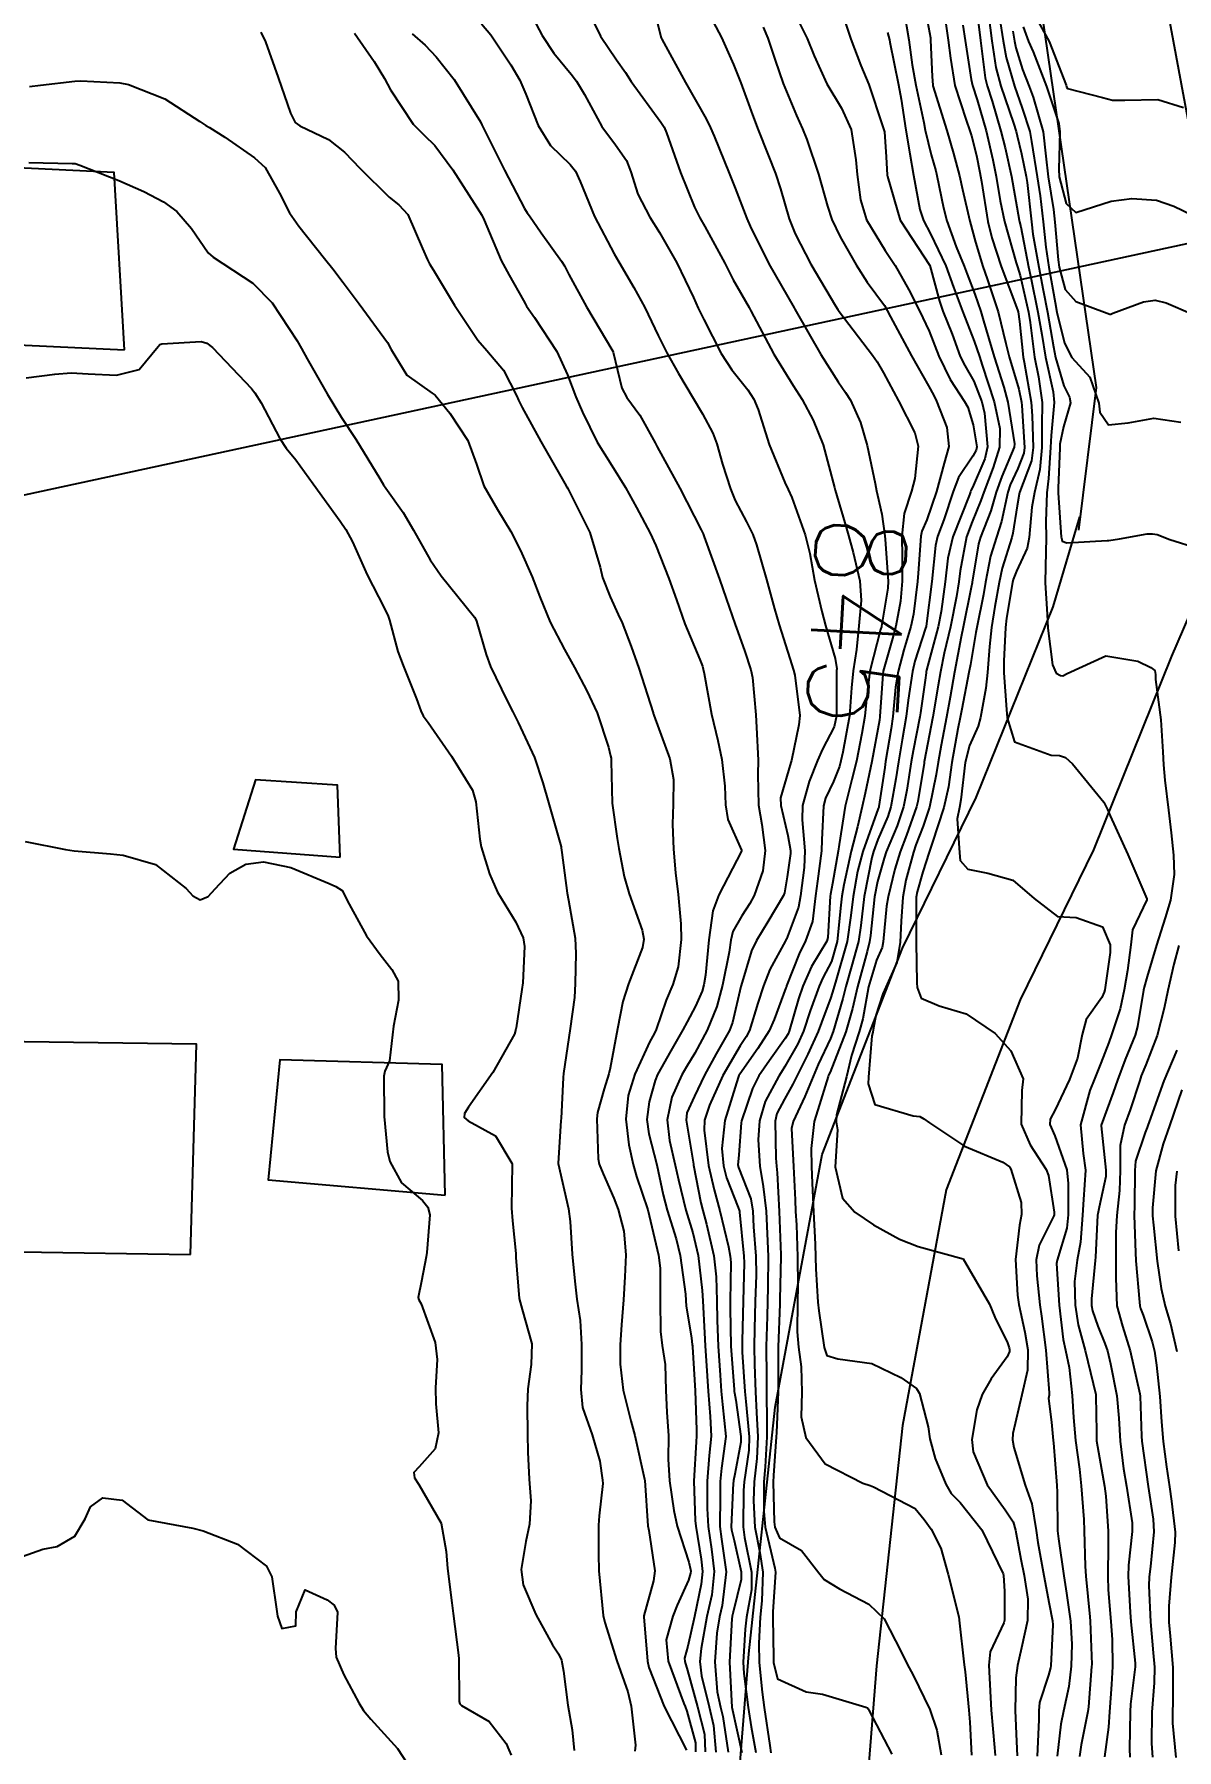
# Model space of a CAD drawing. Header units: metres. Extents: x 307586 to 320046, y 7427249 to 7434250.
# Drawn here: x 319508.8 to 319559.4, y 7427753.2 to 7427829.3 of the extents above; entities that cross this region are included whole.
import ezdxf
from ezdxf.enums import TextEntityAlignment as Align

# ---------------------------------------------------------------- set-up
doc = ezdxf.new("R2010")
doc.units = ezdxf.units.M
doc.header["$MEASUREMENT"] = 0
doc.linetypes.add('CONTINUO', pattern=[0])
for name, color, linetype in [('Cotas', 45, 'Continuous'), ('Curvas de Nivel 1m', 11, 'Continuous'), ('Curvas de Nivel 5m', 15, 'Continuous'), ('Edificações', 30, 'Continuous'), ('TEXTO', 45, 'Continuous'), ('Vias Secundárias', 230, 'Continuous')]:
    doc.layers.add(name, color=color, linetype=linetype)
doc.styles.add('Style-STANDARD', font='STANDARD.shx')

msp = doc.modelspace()

# ---------------------------------------------------------------- linework, layer by layer
at = {"layer": 'Curvas de Nivel 1m', "flags": 128}
for points, elevation in [([(319548.158, 7427831.015), (319548.501, 7427829.115), (319548.51, 7427829.011), (319548.587, 7427827.392), (319548.605, 7427827.01), (319548.613, 7427826.979), (319549.229, 7427825.003), (319549.529, 7427823.986), (319549.798, 7427822.991), (319549.932, 7427822.394), (319550.245, 7427820.984), (319550.499, 7427820.057), (319550.831, 7427818.977), (319551.024, 7427818.428), (319551.51, 7427816.97), (319551.846, 7427815.562), (319552.001, 7427814.964), (319552.419, 7427813.534), (319552.543, 7427812.959), (319552.557, 7427812.813), (319552.676, 7427810.957), (319552.649, 7427810.697), (319552.379, 7427810.023), (319552.042, 7427809.289), (319551.936, 7427808.964), (319551.653, 7427807.664), (319551.43, 7427806.969), (319551.168, 7427806.133), (319550.95, 7427804.974), (319550.853, 7427804.429), (319550.567, 7427802.977), (319550.525, 7427802.743), (319550.276, 7427801.332), (319550.209, 7427800.981), (319549.891, 7427799.343), (319549.825, 7427798.986), (319549.726, 7427798.476), (319549.455, 7427796.992), (319549.301, 7427795.899), (319549.097, 7427794.996), (319548.577, 7427793.404), (319548.452, 7427793.006), (319548.164, 7427792.135), (319547.91, 7427791.258), (319547.877, 7427791.013), (319547.875, 7427789.265), (319547.88, 7427789.012), (319547.9, 7427787.217), (319547.91, 7427787.012), (319548.096, 7427786.54), (319548.897, 7427786.192), (319550.086, 7427785.849), (319551.382, 7427784.967), (319552.065, 7427784.201), (319552.615, 7427782.954), (319552.563, 7427782.44), (319552.527, 7427780.955), (319552.927, 7427780.039), (319553.634, 7427778.936), (319553.736, 7427778.669), (319553.984, 7427777.051), (319553.994, 7427776.93), (319553.982, 7427776.892), (319553.321, 7427775.581), (319553.196, 7427774.941), (319553.225, 7427774.22), (319553.352, 7427772.939), (319553.425, 7427772.435), (319553.624, 7427770.934), (319553.77, 7427769.046), (319553.762, 7427768.932), (319553.744, 7427768.794), (319553.871, 7427767.737), (319553.952, 7427766.929), (319553.964, 7427766.826), (319554.107, 7427764.927), (319554.12, 7427764.637), (319554.143, 7427762.927), (319554.175, 7427762.561), (319554.425, 7427760.924), (319554.543, 7427760.161), (319554.717, 7427758.92), (319554.774, 7427757.898), (319554.743, 7427756.92), (319554.635, 7427756.015), (319554.402, 7427754.923), (319554.287, 7427754.344), (319554.125, 7427752.926)], 838), ([(319530.622, 7427830.495), (319531.292, 7427829.22), (319531.815, 7427828.432), (319532.586, 7427827.501), (319532.818, 7427827.198), (319533.167, 7427826.601), (319533.947, 7427825.186), (319534.545, 7427824.363), (319535.032, 7427823.667), (319535.228, 7427823.17), (319535.534, 7427822.176), (319536.061, 7427821.157), (319536.503, 7427820.476), (319537.27, 7427819.142), (319537.999, 7427817.604), (319538.212, 7427817.133), (319538.455, 7427816.618), (319539.224, 7427815.118), (319539.705, 7427814.39), (319540.417, 7427813.5), (319540.677, 7427813.097), (319540.864, 7427812.64), (319541.355, 7427811.09), (319542.05, 7427809.401), (319542.204, 7427809.082), (319542.359, 7427808.734), (319542.957, 7427807.074), (319543.155, 7427806.247), (319543.37, 7427805.069), (319543.69, 7427803.675), (319543.856, 7427803.064), (319544.278, 7427801.591), (319544.355, 7427801.14), (319544.346, 7427801.059), (319544.342, 7427800.989), (319544.335, 7427799.059), (319544.238, 7427798.565), (319543.72, 7427797.573), (319543.497, 7427797.067), (319543.131, 7427796.149), (319542.832, 7427795.074), (319542.817, 7427794.443), (319542.942, 7427793.072), (319542.904, 7427792.334), (319542.752, 7427791.074), (319542.652, 7427790.568), (319542.124, 7427789.147), (319542.098, 7427789.105), (319542.087, 7427789.08), (319541.392, 7427787.805), (319541.103, 7427787.09), (319540.862, 7427786.322), (319540.483, 7427785.096), (319540.34, 7427784.827), (319540.066, 7427784.423), (319539.299, 7427783.111), (319538.707, 7427781.787), (319538.493, 7427781.123), (319538.469, 7427780.681), (319538.673, 7427779.12), (319538.914, 7427778.038), (319539.174, 7427777.112), (319539.549, 7427775.517), (319539.633, 7427775.105), (319539.661, 7427774.815), (319539.625, 7427773.105), (319539.624, 7427772.799), (319539.661, 7427771.104), (319539.804, 7427769.181), (319539.809, 7427769.101), (319539.817, 7427769.036), (319539.879, 7427768.707), (319540.106, 7427767.098), (319540.101, 7427766.856), (319539.838, 7427765.433), (319539.774, 7427765.16), (319539.769, 7427765.101), (319539.765, 7427765.034), (319539.667, 7427763.102), (319539.681, 7427762.972), (319539.807, 7427762.494), (319540.121, 7427761.097), (319540.118, 7427760.766), (319539.766, 7427759.309), (319539.722, 7427759.142), (319539.714, 7427759.101), (319539.704, 7427759.042), (319539.601, 7427757.102), (319539.704, 7427755.109), (319540.143, 7427753.095)], 847), ([(319533.162, 7427830.658), (319533.874, 7427829.187), (319534.592, 7427828.13), (319534.983, 7427827.57), (319535.244, 7427827.17), (319536.556, 7427825.369), (319536.696, 7427825.149), (319536.804, 7427824.894), (319537.425, 7427823.141), (319538.054, 7427821.598), (319538.285, 7427821.132), (319538.507, 7427820.751), (319539.392, 7427819.116), (319539.754, 7427818.389), (319540.464, 7427817.164), (319540.503, 7427817.1), (319540.546, 7427817.015), (319541.569, 7427815.089), (319542.419, 7427813.703), (319542.814, 7427813.076), (319543.311, 7427812.164), (319543.753, 7427811.066), (319544.246, 7427809.179), (319544.28, 7427809.061), (319544.36, 7427808.807), (319544.753, 7427807.46), (319544.873, 7427807.052), (319545.081, 7427806.299), (319545.383, 7427805.044), (319545.428, 7427804.167), (319545.328, 7427803.044), (319545.235, 7427801.998), (319545.084, 7427801.048), (319545.008, 7427800.302), (319544.925, 7427799.05), (319544.621, 7427797.448), (319544.539, 7427797.055), (319544.472, 7427796.803), (319544.209, 7427796.144), (319543.858, 7427795.403), (319543.768, 7427795.064), (319543.693, 7427793.55), (319543.671, 7427793.065), (319543.496, 7427791.73), (319543.415, 7427791.067), (319543.272, 7427789.933), (319542.966, 7427789.072), (319542.691, 7427788.501), (319542.131, 7427787.08), (319542.125, 7427787.057), (319542.102, 7427786.991), (319541.577, 7427785.588), (319541.352, 7427785.087), (319540.858, 7427784.299), (319540.054, 7427783.174), (319540.009, 7427783.101), (319539.976, 7427783.025), (319539.396, 7427781.11), (319539.256, 7427779.87), (319539.326, 7427779.11), (319539.461, 7427778.572), (319539.985, 7427777.259), (319540.028, 7427777.144), (319540.037, 7427777.099), (319540.039, 7427777.043), (319540.241, 7427775.097), (319540.246, 7427774.801), (319540.199, 7427773.097), (319540.16, 7427771.342), (319540.154, 7427771.098), (319540.163, 7427770.844), (319540.282, 7427769.096), (319540.319, 7427768.655), (319540.47, 7427767.094), (319540.452, 7427766.496), (319540.251, 7427765.096), (319540.217, 7427764.708), (319540.209, 7427763.096), (319540.27, 7427762.633), (319540.58, 7427761.092), (319540.569, 7427760.304), (319540.359, 7427759.094), (319540.296, 7427758.556), (319540.209, 7427757.095), (319540.231, 7427756.6), (319540.422, 7427755.093), (319540.56, 7427754.235), (319540.772, 7427753.089)], 846), ([(319538.62, 7427830.289), (319539.239, 7427829.124), (319539.779, 7427827.93), (319540.103, 7427827.115), (319540.564, 7427825.855), (319540.836, 7427825.106), (319541.325, 7427823.883), (319541.636, 7427823.093), (319541.855, 7427822.416), (319542.246, 7427821.083), (319542.503, 7427820.425), (319543.21, 7427819.073), (319544.299, 7427817.227), (319544.405, 7427817.061), (319544.462, 7427816.974), (319545.936, 7427815.037), (319546.142, 7427814.746), (319546.425, 7427814.26), (319547.085, 7427813.023), (319547.821, 7427811.594), (319547.96, 7427811.014), (319547.816, 7427809.571), (319547.665, 7427809.017), (319547.344, 7427808.03), (319547.24, 7427807.021), (319547.255, 7427806.095), (319547.254, 7427805.021), (319547.182, 7427804.143), (319546.969, 7427803.023), (319546.831, 7427802.481), (319546.416, 7427801.029), (319546.392, 7427800.907), (319546.268, 7427799.03), (319546.268, 7427799.004), (319546.241, 7427798.869), (319545.906, 7427797.035), (319545.613, 7427795.628), (319545.486, 7427795.041), (319545.272, 7427794.132), (319544.987, 7427793.048), (319544.664, 7427791.559), (319544.58, 7427791.054), (319544.538, 7427790.663), (319544.377, 7427789.056), (319544.114, 7427788.164), (319543.737, 7427787.433), (319543.569, 7427787.065), (319543.179, 7427785.976), (319542.875, 7427785.072), (319542.633, 7427784.509), (319542.057, 7427783.501), (319541.889, 7427783.247), (319541.779, 7427783.083), (319541.173, 7427781.957), (319540.926, 7427781.091), (319540.863, 7427780.249), (319540.936, 7427779.091), (319541.094, 7427778.189), (319541.217, 7427777.088), (319541.281, 7427775.769), (319541.308, 7427775.086), (319541.303, 7427773.722), (319541.285, 7427773.086), (319541.264, 7427772.425), (319541.223, 7427771.087), (319541.234, 7427769.745), (319541.243, 7427769.086), (319541.248, 7427767.707), (319541.25, 7427767.086), (319541.174, 7427765.756), (319541.125, 7427765.087), (319541.114, 7427763.793), (319541.181, 7427763.086), (319541.612, 7427761.264), (319541.633, 7427761.082), (319541.525, 7427759.324), (319541.514, 7427759.082), (319541.543, 7427757.284), (319541.556, 7427757.082), (319541.732, 7427756.363), (319542.997, 7427755.788), (319543.722, 7427755.685), (319545.644, 7427755.1), (319545.713, 7427755.067), (319545.741, 7427755.03), (319545.776, 7427754.966), (319546.793, 7427753.019)], 844), ([(319547.328, 7427830.317), (319547.554, 7427829.02), (319547.696, 7427827.915), (319547.851, 7427827.017), (319548.206, 7427825.366), (319548.278, 7427825.013), (319548.542, 7427823.927), (319548.738, 7427823.211), (319548.792, 7427823.006), (319549.09, 7427821.573), (319549.232, 7427820.999), (319549.641, 7427819.848), (319550, 7427818.987), (319550.136, 7427818.641), (319550.471, 7427817.755), (319550.744, 7427816.977), (319550.864, 7427816.568), (319551.336, 7427814.971), (319551.766, 7427813.62), (319551.94, 7427812.965), (319552.238, 7427811.118), (319552.215, 7427810.962), (319551.671, 7427809.669), (319551.422, 7427808.969), (319551.181, 7427808.145), (319550.722, 7427806.976), (319550.63, 7427806.685), (319550.357, 7427804.98), (319550.348, 7427804.945), (319550.311, 7427804.749), (319549.95, 7427802.985), (319549.864, 7427802.562), (319549.574, 7427800.99), (319549.375, 7427799.875), (319549.222, 7427798.995), (319548.979, 7427797.748), (319548.843, 7427797.001), (319548.76, 7427796.457), (319548.46, 7427795.006), (319548.185, 7427794.168), (319547.859, 7427793.33), (319547.753, 7427793.014), (319547.417, 7427791.761), (319547.283, 7427791.019), (319547.203, 7427789.954), (319547.171, 7427789.02), (319547.015, 7427788.12), (319546.528, 7427787.026), (319546.394, 7427786.732), (319546.084, 7427785.773), (319545.974, 7427785.132), (319545.949, 7427785.032), (319545.906, 7427784.867), (319545.754, 7427783.034), (319545.751, 7427782.736), (319546.041, 7427781.824), (319547.733, 7427781.316), (319548.036, 7427781.286), (319548.218, 7427781.191), (319548.466, 7427781.004), (319550.018, 7427779.968), (319551.709, 7427779.261), (319552.004, 7427779.052), (319552.062, 7427778.959), (319552.521, 7427777.485), (319552.543, 7427776.952), (319552.448, 7427776.48), (319552.273, 7427774.955), (319552.358, 7427773.374), (319552.429, 7427772.953), (319552.696, 7427771.724), (319552.817, 7427770.946), (319552.802, 7427770.044), (319552.552, 7427768.95), (319552.153, 7427767.243), (319552.143, 7427766.956), (319552.202, 7427766.611), (319552.703, 7427764.947), (319552.998, 7427764.116), (319553.198, 7427762.939), (319553.267, 7427762.397), (319553.53, 7427760.934), (319553.774, 7427759.692), (319553.917, 7427758.928), (319553.93, 7427758.759), (319553.84, 7427756.929), (319553.829, 7427756.841), (319553.737, 7427756.522), (319553.347, 7427755.307), (319553.315, 7427754.936), (319553.311, 7427754.538), (319553.23, 7427752.937)], 839), ([(319549.066, 7427830.565), (319549.294, 7427829.003), (319549.39, 7427828.207), (319549.594, 7427827), (319550.086, 7427825.469), (319550.254, 7427824.993), (319550.321, 7427824.763), (319550.542, 7427823.895), (319550.697, 7427823.141), (319550.73, 7427822.978), (319550.77, 7427822.738), (319551.056, 7427820.975), (319551.233, 7427820.242), (319551.637, 7427818.968), (319552.365, 7427817.06), (319552.4, 7427816.961), (319552.457, 7427816.532), (319552.619, 7427814.958), (319552.657, 7427814.731), (319552.976, 7427812.954), (319553.014, 7427812.347), (319553.054, 7427810.953), (319552.984, 7427810.354), (319552.457, 7427808.959), (319552.434, 7427808.888), (319552.357, 7427808.358), (319552.159, 7427807.148), (319552.111, 7427806.962), (319551.684, 7427805.605), (319551.547, 7427804.968), (319551.364, 7427803.908), (319551.218, 7427802.971), (319551.126, 7427802.13), (319551.031, 7427800.972), (319550.963, 7427800.273), (319550.722, 7427798.975), (319550.618, 7427798.598), (319550.231, 7427797.745), (319550.051, 7427796.983), (319549.859, 7427795.324), (319549.789, 7427794.986), (319549.692, 7427794.491), (319549.788, 7427792.986), (319549.827, 7427792.643), (319550.166, 7427792.261), (319551.05, 7427792.085), (319552.161, 7427791.763), (319553.103, 7427790.951), (319554.141, 7427790.164), (319554.96, 7427790.109), (319556.135, 7427789.706), (319556.47, 7427788.907), (319556.471, 7427788.555), (319556.23, 7427786.909), (319556.208, 7427786.802), (319556.098, 7427786.573), (319555.407, 7427785.596), (319555.228, 7427784.923), (319555.017, 7427783.88), (319554.674, 7427782.931), (319554.039, 7427781.591), (319553.809, 7427781.168), (319553.804, 7427780.942), (319554.025, 7427780.435), (319554.547, 7427778.925), (319554.605, 7427778.316), (319554.614, 7427776.924), (319554.552, 7427776.346), (319554.123, 7427774.928), (319554.1, 7427774.78), (319554.207, 7427772.927), (319554.393, 7427771.4), (319554.499, 7427770.924), (319554.656, 7427770.168), (319554.788, 7427768.921), (319554.844, 7427767.949), (319554.937, 7427766.919), (319555.107, 7427765.655), (319555.189, 7427764.916), (319555.305, 7427763.429), (319555.327, 7427762.915), (319555.363, 7427761.349), (319555.398, 7427760.914), (319555.574, 7427759.104), (319555.588, 7427758.912), (319555.654, 7427757.001), (319555.65, 7427756.911), (319555.51, 7427755.118), (319555.478, 7427754.912), (319555.183, 7427753.43), (319555.108, 7427752.916)], 837), ([(319551.014, 7427830.597), (319551.228, 7427828.981), (319551.407, 7427827.794), (319551.622, 7427826.974), (319552.191, 7427825.333), (319552.305, 7427824.964), (319552.355, 7427824.766), (319552.543, 7427823.977), (319552.747, 7427822.958), (319552.787, 7427822.701), (319552.979, 7427820.955), (319553.05, 7427820.409), (319553.303, 7427818.952), (319553.499, 7427817.924), (319553.689, 7427816.948), (319553.964, 7427815.42), (319554.055, 7427814.944), (319554.42, 7427813.686), (319554.667, 7427813.188), (319554.711, 7427812.936), (319554.402, 7427811.87), (319554.245, 7427811.091), (319554.236, 7427810.942), (319554.168, 7427809.14), (319554.166, 7427808.942), (319554.305, 7427806.978), (319554.311, 7427806.94), (319554.341, 7427806.798), (319554.553, 7427806.723), (319556.342, 7427806.826), (319556.419, 7427806.832), (319556.887, 7427806.905), (319558.119, 7427807.118), (319558.345, 7427807.128), (319558.553, 7427807.095), (319559.114, 7427806.878), (319560.337, 7427806.492)], 834), ([(319528.61, 7427829.74), (319529.016, 7427829.246), (319529.905, 7427827.922), (319530.306, 7427827.233), (319530.574, 7427826.617), (319531.125, 7427825.221), (319531.67, 7427824.339), (319532.536, 7427823.499), (319532.778, 7427823.198), (319532.975, 7427822.749), (319533.616, 7427821.189), (319534.488, 7427819.54), (319534.696, 7427819.177), (319535.356, 7427818.051), (319535.847, 7427817.159), (319536.444, 7427815.914), (319536.815, 7427815.146), (319537.331, 7427814.234), (319537.99, 7427813.134), (319538.406, 7427812.447), (319538.866, 7427811.591), (319539.031, 7427811.12), (319539.283, 7427810.213), (319539.636, 7427809.111), (319539.851, 7427808.6), (319540.349, 7427807.662), (319540.63, 7427807.097), (319540.798, 7427806.634), (319541.243, 7427805.091), (319541.593, 7427803.794), (319541.799, 7427803.085), (319542.278, 7427801.602), (319542.442, 7427801.078), (319542.495, 7427800.852), (319542.721, 7427799.075), (319542.665, 7427798.649), (319542.347, 7427797.079), (319542.322, 7427796.978), (319542.216, 7427796.635), (319541.863, 7427795.418), (319541.867, 7427795.083), (319542.18, 7427793.743), (319542.299, 7427793.079), (319542.301, 7427792.949), (319542.161, 7427791.919), (319542.035, 7427791.2), (319541.989, 7427791.082), (319541.301, 7427789.923), (319540.795, 7427789.093), (319540.58, 7427788.634), (319540.114, 7427787.1), (319540.102, 7427787.049), (319539.727, 7427785.457), (319539.597, 7427785.107), (319539.015, 7427784.069), (319538.49, 7427783.123), (319538.044, 7427782.199), (319537.712, 7427781.457), (319537.672, 7427781.134), (319538.004, 7427779.173), (319538.01, 7427779.13), (319538.332, 7427777.47), (319538.415, 7427777.124), (319538.574, 7427776.521), (319538.906, 7427775.116), (319539.013, 7427774.183), (319539.031, 7427773.114), (319539.05, 7427772.239), (319539.091, 7427771.112), (319539.181, 7427769.823), (319539.229, 7427769.11), (319539.294, 7427768.526), (319539.429, 7427767.107), (319539.251, 7427765.7), (319539.185, 7427765.11), (319539.179, 7427764.462), (319539.174, 7427763.11), (319539.248, 7427762.549), (319539.445, 7427761.105), (319539.267, 7427759.611), (319539.157, 7427759.109), (319539.031, 7427758.386), (319538.942, 7427757.112), (319539.055, 7427755.778), (319539.202, 7427755.108), (319539.296, 7427754.693), (319539.533, 7427753.102)], 848), ([(319541.095, 7427829.588), (319541.301, 7427829.1), (319541.627, 7427828.128), (319541.971, 7427827.089), (319542.562, 7427825.675), (319542.841, 7427825.077), (319543.022, 7427824.601), (319543.538, 7427823.07), (319543.937, 7427821.648), (319544.129, 7427821.064), (319544.501, 7427820.294), (319545.211, 7427819.049), (319545.708, 7427818.274), (319546.465, 7427817.239), (319546.592, 7427817.029), (319546.741, 7427816.745), (319547.672, 7427815.018), (319548.42, 7427813.689), (319548.659, 7427813.25), (319548.775, 7427813.005), (319549.237, 7427811.833), (319549.325, 7427810.996), (319549.121, 7427810.26), (319548.767, 7427809.004), (319548.35, 7427807.742), (319548.122, 7427807.236), (319548.076, 7427807.013), (319547.955, 7427805.377), (319547.925, 7427805.014), (319547.748, 7427803.565), (319547.632, 7427803.017), (319547.328, 7427801.974), (319547.076, 7427801.022), (319546.963, 7427800.322), (319546.838, 7427799.024), (319546.765, 7427798.497), (319546.521, 7427797.027), (319546.481, 7427796.766), (319546.222, 7427795.03), (319546.216, 7427795.006), (319546.192, 7427794.948), (319545.504, 7427793.04), (319545.277, 7427792.156), (319545.076, 7427791.046), (319544.982, 7427790.205), (319544.818, 7427789.05), (319544.296, 7427787.248), (319544.243, 7427787.058), (319544.213, 7427786.947), (319544.096, 7427786.573), (319543.684, 7427785.459), (319543.536, 7427785.065), (319543.074, 7427784.059), (319542.579, 7427783.075), (319542.405, 7427782.721), (319542.043, 7427782.055), (319541.697, 7427781.423), (319541.618, 7427781.084), (319541.649, 7427779.443), (319541.681, 7427779.083), (319541.713, 7427778.795), (319541.805, 7427777.082), (319541.877, 7427775.158), (319541.877, 7427775.081), (319541.834, 7427773.181), (319541.829, 7427773.081), (319541.828, 7427772.977), (319541.758, 7427771.082), (319541.755, 7427769.211), (319541.754, 7427769.081), (319541.68, 7427767.267), (319541.671, 7427767.082), (319541.545, 7427765.375), (319541.532, 7427765.083), (319541.576, 7427763.322), (319541.603, 7427763.082), (319541.808, 7427762.614), (319542.789, 7427762.051), (319543.565, 7427761.053), (319543.789, 7427760.759), (319544.479, 7427760.346), (319545.772, 7427759.666), (319546.46, 7427759.023), (319547.202, 7427757.562), (319547.468, 7427757.013), (319547.736, 7427756.517), (319548.485, 7427754.998), (319548.792, 7427754.082), (319548.987, 7427752.991)], 843), ([(319542.616, 7427829.939), (319543.039, 7427829.076), (319543.35, 7427828.318), (319543.913, 7427827.067), (319544.567, 7427825.997), (319544.989, 7427825.053), (319545.2, 7427823.71), (319545.257, 7427823.049), (319545.404, 7427821.929), (319545.67, 7427821.043), (319546.493, 7427819.687), (319546.948, 7427819.025), (319547.553, 7427817.938), (319548.024, 7427817.014), (319548.449, 7427816.105), (319548.885, 7427815.003), (319549.384, 7427813.958), (319550.016, 7427812.986), (319550.158, 7427812.731), (319550.403, 7427811.949), (319550.56, 7427810.978), (319550.537, 7427810.832), (319550.387, 7427810.561), (319549.746, 7427809.615), (319549.51, 7427808.993), (319549.099, 7427807.747), (319548.82, 7427807.003), (319548.733, 7427806.608), (319548.563, 7427805.006), (319548.318, 7427803.034), (319548.315, 7427803.01), (319548.292, 7427802.937), (319547.821, 7427801.471), (319547.707, 7427801.016), (319547.524, 7427799.748), (319547.426, 7427799.018), (319547.259, 7427797.993), (319547.09, 7427797.021), (319546.974, 7427796.26), (319546.757, 7427795.024), (319546.622, 7427794.593), (319546.178, 7427793.57), (319545.975, 7427793.033), (319545.904, 7427792.768), (319545.568, 7427791.039), (319545.42, 7427789.754), (319545.311, 7427789.042), (319545.006, 7427787.941), (319544.756, 7427787.05), (319544.627, 7427786.52), (319544.192, 7427785.058), (319544.07, 7427784.748), (319543.532, 7427783.592), (319543.301, 7427783.068), (319542.938, 7427782.178), (319542.417, 7427781.076), (319542.35, 7427780.755), (319542.438, 7427779.076), (319542.509, 7427777.596), (319542.531, 7427777.075), (319542.562, 7427776.483), (319542.608, 7427775.07), (319542.621, 7427773.751), (319542.616, 7427773.07), (319542.599, 7427771.749), (319542.655, 7427771.069), (319542.775, 7427770.192), (319542.812, 7427769.066), (319542.782, 7427767.977), (319542.975, 7427767.063), (319543.846, 7427765.896), (319545.509, 7427765.033), (319545.832, 7427764.927), (319545.989, 7427764.871), (319547.822, 7427763.914), (319548.233, 7427763.419), (319548.534, 7427762.999), (319548.968, 7427762.156), (319549.29, 7427760.988), (319549.765, 7427759.104), (319549.778, 7427758.98), (319549.781, 7427758.962), (319550.005, 7427756.977), (319550.038, 7427756.677), (319550.207, 7427754.975), (319550.248, 7427754.434), (319550.328, 7427752.974)], 842), ([(319544.619, 7427830.122), (319544.979, 7427829.054), (319545.425, 7427827.881), (319545.772, 7427827.042), (319546.383, 7427825.205), (319546.444, 7427825.032), (319546.466, 7427824.945), (319546.541, 7427823.831), (319546.594, 7427823.029), (319546.603, 7427822.959), (319547.16, 7427821.024), (319548.483, 7427819.023), (319548.909, 7427817.445), (319549.058, 7427817.001), (319549.462, 7427815.98), (319549.83, 7427814.989), (319550.028, 7427814.586), (319550.422, 7427813.897), (319550.79, 7427812.976), (319550.904, 7427812.479), (319551.032, 7427810.974), (319550.917, 7427810.442), (319550.366, 7427809.172), (319550.301, 7427809.044), (319550.28, 7427808.981), (319550.232, 7427808.852), (319549.5, 7427806.993), (319549.281, 7427806.043), (319549.16, 7427804.997), (319548.983, 7427803.683), (319548.845, 7427803.002), (319548.337, 7427801.073), (319548.322, 7427801.009), (319548.315, 7427800.966), (319548.267, 7427800.628), (319548.07, 7427799.187), (319548.04, 7427799.012), (319547.746, 7427797.496), (319547.658, 7427797.016), (319547.464, 7427795.758), (319547.311, 7427795.019), (319547.026, 7427794.18), (319546.547, 7427793.026), (319546.45, 7427792.748), (319546.16, 7427791.702), (319546.032, 7427791.032), (319545.851, 7427789.31), (319545.809, 7427789.035), (319545.695, 7427788.613), (319545.271, 7427787.042), (319545.058, 7427786.076), (319544.759, 7427785.05), (319544.055, 7427783.262), (319543.993, 7427783.121), (319543.969, 7427783.061), (319543.512, 7427781.591), (319543.359, 7427781.067), (319543.215, 7427779.868), (319543.232, 7427779.068), (319543.269, 7427778.341), (319543.324, 7427777.067), (319543.394, 7427775.626), (319543.412, 7427775.058), (319543.431, 7427774.541), (319543.519, 7427773.056), (319543.555, 7427772.682), (319543.796, 7427771.052), (319543.908, 7427770.693), (319544.405, 7427770.545), (319545.902, 7427770.334), (319547.19, 7427769.721), (319547.886, 7427769.225), (319548.018, 7427769.008), (319548.403, 7427767.537), (319548.475, 7427767.001), (319548.714, 7427766.133), (319549.184, 7427764.99), (319549.426, 7427764.583), (319549.825, 7427764.174), (319550.791, 7427762.97), (319551.734, 7427761.02), (319551.748, 7427760.96), (319551.782, 7427760.23), (319551.791, 7427758.96), (319551.762, 7427758.836), (319551.16, 7427757.555), (319551.097, 7427756.966), (319551.162, 7427755.525), (319551.202, 7427754.965), (319551.344, 7427753.316), (319551.379, 7427752.963)], 841), ([(319549.94, 7427829.67), (319550.048, 7427828.996), (319550.315, 7427827.264), (319550.374, 7427826.992), (319550.574, 7427826.363), (319550.969, 7427824.984), (319551.264, 7427823.697), (319551.412, 7427822.971), (319551.603, 7427821.889), (319551.785, 7427820.967), (319552.309, 7427819.138), (319552.367, 7427818.961), (319552.479, 7427818.578), (319552.847, 7427816.956), (319552.924, 7427816.487), (319553.122, 7427814.953), (319553.295, 7427814.081), (319553.453, 7427812.95), (319553.446, 7427811.906), (319553.439, 7427810.95), (319553.349, 7427809.98), (319553.112, 7427808.953), (319553.005, 7427808.305), (319552.888, 7427806.955), (319552.797, 7427806.494), (319552.321, 7427805.471), (319552.175, 7427805.101), (319552.142, 7427804.962), (319551.878, 7427803.383), (319551.831, 7427802.965), (319551.76, 7427801.483), (319551.762, 7427800.965), (319551.875, 7427799.338), (319551.907, 7427798.963), (319552.232, 7427797.899), (319553.853, 7427797.317), (319554.227, 7427797.301), (319554.489, 7427797.2), (319554.805, 7427796.931), (319556.198, 7427795.232), (319556.353, 7427794.908), (319556.473, 7427794.624), (319557.249, 7427792.899), (319558.102, 7427790.942), (319558.097, 7427790.891), (319557.469, 7427789.561), (319557.391, 7427788.897), (319557.244, 7427787.767), (319557.086, 7427786.9), (319556.922, 7427786.07), (319556.536, 7427784.905), (319556.406, 7427784.57), (319556.06, 7427783.657), (319555.764, 7427782.914), (319555.568, 7427782.437), (319555.153, 7427780.923), (319555.279, 7427779.656), (319555.383, 7427778.916), (319555.294, 7427777.613), (319555.253, 7427776.917), (319555.158, 7427775.726), (319555.005, 7427774.919), (319554.893, 7427773.971), (319554.926, 7427772.92), (319555.061, 7427772.056), (319555.357, 7427770.916), (319555.834, 7427768.96), (319555.838, 7427768.91), (319555.867, 7427767.31), (319555.873, 7427766.91), (319556.218, 7427764.906), (319556.283, 7427764.451), (319556.386, 7427762.904), (319556.38, 7427762.331), (319556.362, 7427760.904), (319556.387, 7427760.301), (319556.498, 7427758.903), (319556.559, 7427758.097), (319556.581, 7427756.902), (319556.53, 7427756.103), (319556.449, 7427754.903), (319556.392, 7427754.217), (319556.22, 7427752.905)], 836), ([(319551.573, 7427830.021), (319551.734, 7427828.973), (319551.86, 7427828.236), (319552.225, 7427826.965), (319552.568, 7427825.998), (319552.905, 7427824.956), (319552.987, 7427824.517), (319553.233, 7427822.953), (319553.364, 7427822.112), (319553.497, 7427820.95), (319553.618, 7427819.827), (319553.752, 7427818.947), (319554.035, 7427817.376), (319554.114, 7427816.943), (319554.442, 7427815.572), (319554.776, 7427814.935), (319555.566, 7427814.064), (319555.963, 7427812.917), (319556.014, 7427812.521), (319556.403, 7427811.959), (319557.266, 7427812.04), (319558.407, 7427812.253), (319559.601, 7427812.068)], 833), ([(319552.163, 7427829.413), (319552.239, 7427828.965), (319552.297, 7427828.662), (319552.59, 7427827.714), (319552.875, 7427826.957), (319553.054, 7427826.477), (319553.495, 7427824.951), (319553.62, 7427823.872), (319553.722, 7427822.948), (319553.957, 7427821.508), (319554.018, 7427820.945), (319554.163, 7427819.268), (319554.206, 7427818.943), (319554.473, 7427817.956), (319554.956, 7427817.421), (319556.339, 7427816.912), (319556.462, 7427816.86), (319556.504, 7427816.868), (319556.592, 7427816.909), (319557.956, 7427817.407), (319558.469, 7427817.48), (319558.948, 7427817.363), (319560.123, 7427816.865)], 832), ([(319552.612, 7427829.593), (319552.856, 7427828.957), (319553.062, 7427828.492), (319553.653, 7427826.949), (319554.192, 7427825.31), (319554.241, 7427824.943), (319554.192, 7427823.288), (319554.214, 7427822.943), (319554.521, 7427821.769), (319554.954, 7427821.37), (319556.523, 7427821.869), (319557.43, 7427821.995), (319558.523, 7427821.912), (319559.297, 7427821.655), (319560.515, 7427821.052)], 831), ([(319518.828, 7427829.368), (319519.025, 7427828.939), (319519.595, 7427827.36), (319520.146, 7427825.767), (319520.352, 7427825.352), (319520.551, 7427825.205), (319521.819, 7427824.604), (319522.54, 7427824.044), (319523.227, 7427823.313), (319524.52, 7427822.042), (319524.938, 7427821.715), (319525.347, 7427821.287), (319525.996, 7427819.771), (319526.211, 7427819.274), (319526.306, 7427819.098), (319526.478, 7427818.806), (319527.409, 7427817.261), (319528.44, 7427815.711), (319528.843, 7427815.244), (319529.575, 7427814.384), (319530.172, 7427813.224), (319530.242, 7427813.053), (319530.408, 7427812.719), (319531.233, 7427811.212), (319532.364, 7427809.245), (319532.389, 7427809.2), (319532.427, 7427809.134), (319533.403, 7427807.189), (319533.865, 7427805.639), (319533.969, 7427805.183), (319534.304, 7427804.333), (319534.67, 7427803.548), (319534.834, 7427803.172), (319535.242, 7427802.125), (319535.578, 7427801.16), (319536.208, 7427799.186), (319536.218, 7427799.15), (319536.226, 7427799.133), (319536.242, 7427799.086), (319536.952, 7427797.143), (319537.116, 7427796.234), (319537.095, 7427795.141), (319537.079, 7427794.246), (319537.117, 7427793.141), (319537.21, 7427792.092), (319537.323, 7427791.138), (319537.442, 7427789.828), (319537.456, 7427789.137), (319537.33, 7427787.919), (319537.081, 7427787.14), (319536.79, 7427786.445), (319536.341, 7427785.147), (319536.257, 7427784.962), (319536.068, 7427784.61), (319535.399, 7427783.16), (319535.101, 7427782.222), (319535.001, 7427781.165), (319535.14, 7427780.039), (319535.327, 7427779.16), (319535.475, 7427778.635), (319535.983, 7427777.15), (319536.454, 7427775.145), (319536.528, 7427774.564), (319536.526, 7427773.144), (319536.538, 7427771.763), (319536.614, 7427771.143), (319536.744, 7427770.298), (319536.772, 7427769.141), (319536.826, 7427768.188), (319536.895, 7427767.14), (319536.884, 7427766.103), (319536.943, 7427765.139), (319537.128, 7427763.828), (319537.272, 7427763.135), (319537.797, 7427761.529), (319537.874, 7427761.209), (319537.883, 7427761.129), (319537.873, 7427761.047), (319537.787, 7427760.74), (319537.283, 7427759.622), (319537.08, 7427759.137), (319536.797, 7427758.095), (319536.883, 7427757.139), (319537.579, 7427755.268), (319537.64, 7427755.131), (319537.711, 7427754.93), (319538.093, 7427753.521), (319538.099, 7427753.124)], 851), ([(319525.537, 7427829.286), (319526.102, 7427828.782), (319526.593, 7427828.273), (319527.393, 7427827.262), (319528.555, 7427825.392), (319528.626, 7427825.249), (319528.696, 7427825.104), (319529.626, 7427823.239), (319530.516, 7427821.547), (319530.637, 7427821.351), (319530.729, 7427821.227), (319531.247, 7427820.474), (319532.153, 7427819.205), (319532.279, 7427819), (319532.477, 7427818.622), (319533.266, 7427817.192), (319534.433, 7427815.216), (319534.448, 7427815.18), (319534.829, 7427813.585), (319535.047, 7427813.17), (319535.623, 7427812.379), (319536.3, 7427811.151), (319536.39, 7427810.978), (319537.402, 7427809.14), (319538.345, 7427807.307), (319538.402, 7427807.188), (319538.428, 7427807.129), (319538.483, 7427806.986), (319539.157, 7427805.117), (319539.45, 7427804.258), (319539.844, 7427803.107), (319539.965, 7427802.78), (319540.281, 7427801.904), (319540.541, 7427801.097), (319540.616, 7427800.748), (319540.767, 7427799.095), (319540.801, 7427798.531), (319540.875, 7427797.093), (319540.854, 7427796.452), (319540.888, 7427795.093), (319541.038, 7427794.238), (319541.185, 7427793.09), (319541.069, 7427792.186), (319540.685, 7427791.095), (319540.504, 7427790.74), (319540.139, 7427790.186), (319539.74, 7427789.495), (319539.655, 7427789.107), (319539.586, 7427788.576), (319539.286, 7427787.112), (319539.034, 7427786.17), (319538.616, 7427785.122), (319538.063, 7427784.1), (319537.694, 7427783.497), (319537.487, 7427783.136), (319537.04, 7427782.143), (319536.838, 7427781.142), (319536.933, 7427780.227), (319537.19, 7427779.138), (319537.339, 7427778.479), (319537.667, 7427777.133), (319537.968, 7427776.13), (319538.214, 7427775.126), (319538.39, 7427773.576), (319538.417, 7427773.123), (319538.493, 7427771.696), (319538.523, 7427771.121), (319538.567, 7427770.456), (319538.653, 7427769.118), (319538.737, 7427767.983), (319538.785, 7427767.116), (319538.701, 7427766.267), (319538.602, 7427765.118), (319538.616, 7427763.913), (319538.655, 7427763.117), (319538.8, 7427762.113), (319538.922, 7427761.113), (319538.809, 7427760.083), (319538.6, 7427759.117), (319538.336, 7427757.708), (319538.283, 7427757.122), (319538.357, 7427756.498), (319538.694, 7427755.115), (319538.887, 7427754.295), (319538.989, 7427753.111)], 849), ([(319508.575, 7427826.954), (319509.051, 7427827.01), (319510.579, 7427827.192), (319510.843, 7427827.202), (319512.578, 7427827.113), (319512.965, 7427827.048), (319514.568, 7427826.408), (319516.122, 7427825.396), (319516.385, 7427825.226), (319516.55, 7427825.131), (319517.227, 7427824.702), (319518.537, 7427823.796), (319519.023, 7427823.365), (319519.653, 7427822.228), (319520.101, 7427821.354), (319520.504, 7427820.757), (319521.653, 7427819.332), (319522.021, 7427818.87), (319522.472, 7427818.269), (319523.19, 7427817.313), (319524.438, 7427815.609), (319524.605, 7427815.297), (319525.291, 7427814.157), (319526.414, 7427813.359), (319526.547, 7427813.269), (319527.2, 7427812.467), (319528.005, 7427811.254), (319528.377, 7427810.212), (319528.709, 7427809.245), (319529.321, 7427808.204), (319529.902, 7427807.227), (319530.33, 7427806.381), (319530.849, 7427805.215), (319531.187, 7427804.328), (319531.654, 7427803.206), (319532.281, 7427801.988), (319532.728, 7427801.195), (319533.282, 7427800.165), (319533.728, 7427799.185), (319534.228, 7427797.669), (319534.328, 7427797.282), (319534.348, 7427797.178), (319534.356, 7427797.043), (319534.403, 7427795.177), (319534.615, 7427793.611), (319534.686, 7427793.172), (319534.924, 7427791.932), (319535.154, 7427791.165), (319535.728, 7427789.557), (319535.808, 7427789.155), (319535.743, 7427788.78), (319535.121, 7427787.165), (319534.865, 7427786.395), (319534.634, 7427785.172), (319534.308, 7427783.429), (319534.244, 7427783.177), (319534.046, 7427782.514), (319533.746, 7427781.472), (319533.713, 7427781.183), (319533.776, 7427779.413), (319533.816, 7427779.182), (319533.999, 7427778.742), (319534.479, 7427777.664), (319534.663, 7427777.17), (319534.922, 7427776.212), (319535.01, 7427775.164), (319534.962, 7427774.178), (319534.895, 7427773.16), (319534.812, 7427772.051), (319534.758, 7427771.162), (319534.752, 7427770.31), (319534.884, 7427769.16), (319535.226, 7427767.799), (319535.405, 7427767.155), (319535.834, 7427765.213), (319535.843, 7427765.15), (319535.986, 7427763.148), (319536.02, 7427762.939), (319536.283, 7427761.145), (319536.226, 7427760.706), (319535.801, 7427759.15), (319535.798, 7427759.115), (319535.964, 7427757.148), (319536.025, 7427756.861), (319536.696, 7427755.14), (319537.694, 7427753.193)], 852), ([(319508.534, 7427823.58), (319510.459, 7427823.546), (319510.534, 7427823.543), (319510.599, 7427823.535), (319510.803, 7427823.466), (319512.523, 7427822.787), (319513.641, 7427822.304), (319514.509, 7427821.844), (319515.094, 7427821.411), (319515.747, 7427820.653), (319516.485, 7427819.582), (319516.711, 7427819.388), (319518.472, 7427818.231), (319519.329, 7427817.361), (319520.438, 7427815.679), (319520.633, 7427815.338), (319520.881, 7427814.883), (319521.761, 7427813.327), (319522.402, 7427812.274), (319523.029, 7427811.314), (319524.097, 7427809.573), (319524.263, 7427809.301), (319524.361, 7427809.151), (319525.134, 7427808.072), (319525.593, 7427807.281), (319526.324, 7427805.976), (319526.82, 7427805.265), (319528.295, 7427803.428), (319528.362, 7427803.318), (319528.388, 7427803.249), (319528.81, 7427801.774), (319529.012, 7427801.239), (319529.73, 7427799.749), (319529.999, 7427799.224), (319530.079, 7427799.06), (319530.238, 7427798.753), (319530.961, 7427797.213), (319531.329, 7427796.086), (319531.573, 7427795.206), (319532.13, 7427793.244), (319532.141, 7427793.2), (319532.171, 7427792.993), (319532.406, 7427791.197), (319532.461, 7427790.884), (319532.752, 7427789.194), (319532.788, 7427788.522), (319532.765, 7427787.193), (319532.724, 7427786.563), (319532.53, 7427785.195), (319532.473, 7427784.792), (319532.243, 7427783.198), (319532.226, 7427783.023), (319532.132, 7427781.199), (319532.125, 7427781.106), (319532.003, 7427779.2), (319532.466, 7427777.195), (319532.53, 7427776.639), (319532.631, 7427775.193), (319532.738, 7427773.989), (319532.839, 7427773.186), (319532.981, 7427772.241), (319533.039, 7427771.183), (319533.034, 7427770.045), (319533.002, 7427769.183), (319533.087, 7427768.394), (319533.517, 7427767.175), (319533.846, 7427766.016), (319533.976, 7427765.169), (319533.982, 7427765.018), (319533.817, 7427763.586), (319533.786, 7427763.17), (319533.794, 7427761.878), (319533.808, 7427761.17), (319533.81, 7427761.143), (319534.006, 7427759.168), (319534.068, 7427758.859), (319534.612, 7427757.161), (319535.094, 7427755.784), (319535.246, 7427755.155), (319535.431, 7427753.417), (319535.401, 7427753.153)], 853), ([(319508.418, 7427814.035), (319509.69, 7427814.208), (319510.421, 7427814.26), (319511.173, 7427814.211), (319512.42, 7427814.161), (319513.438, 7427814.415), (319514.28, 7427815.422), (319514.343, 7427815.512), (319514.435, 7427815.55), (319516.184, 7427815.646), (319516.436, 7427815.57), (319516.677, 7427815.388), (319518.415, 7427813.564), (319518.497, 7427813.452), (319518.554, 7427813.368), (319518.843, 7427812.927), (319519.661, 7427811.351), (319519.947, 7427810.915), (319520.374, 7427810.407), (319521.141, 7427809.332), (319522.347, 7427807.684), (319522.592, 7427807.318), (319522.882, 7427806.767), (319523.545, 7427805.308), (319524.298, 7427803.839), (319524.475, 7427803.478), (319524.531, 7427803.296), (319524.899, 7427801.911), (319525.13, 7427801.287), (319525.724, 7427799.805), (319525.914, 7427799.275), (319526.026, 7427799.059), (319526.238, 7427798.751), (319527.28, 7427797.259), (319528.2, 7427795.752), (319528.358, 7427795.248), (319528.525, 7427793.593), (319528.592, 7427793.244), (319528.967, 7427792.044), (319529.313, 7427791.233), (319530.133, 7427789.906), (319530.45, 7427789.217), (319530.505, 7427788.83), (319530.433, 7427787.217), (319530.399, 7427786.917), (319530.145, 7427785.219), (319530.134, 7427785.158), (319530.07, 7427784.945), (319529.108, 7427783.234), (319528.03, 7427781.703), (319527.85, 7427781.427), (319527.837, 7427781.252), (319528.021, 7427781.1), (319529.229, 7427780.44), (319529.957, 7427779.221), (319529.963, 7427779.181), (319529.939, 7427777.221), (319529.975, 7427776.664), (319530.125, 7427775.218), (319530.133, 7427775.036), (319530.282, 7427773.217), (319530.409, 7427772.734), (319530.832, 7427771.211), (319530.81, 7427770.295), (319530.663, 7427769.212), (319530.632, 7427768.456), (319530.642, 7427767.212), (319530.66, 7427766.403), (319530.716, 7427765.211), (319530.788, 7427764.245), (319530.736, 7427763.211), (319530.567, 7427762.447), (319530.362, 7427761.214), (319530.459, 7427760.53), (319531.008, 7427759.208), (319531.75, 7427757.866), (319532.018, 7427757.468), (319532.151, 7427757.194), (319532.235, 7427756.693), (319532.438, 7427755.189), (319532.618, 7427754.102), (319532.717, 7427753.185)], 854), ([(319559.513, 7427788.869), (319559.29, 7427788.048), (319559.03, 7427786.876), (319558.871, 7427786.099), (319558.558, 7427784.883), (319558.06, 7427783.574), (319557.853, 7427783.094), (319557.781, 7427782.893), (319557.355, 7427781.581), (319557.107, 7427780.899), (319556.909, 7427780.011), (319556.91, 7427778.901), (319556.89, 7427778.005), (319556.764, 7427776.902), (319556.722, 7427776.153), (319556.725, 7427774.902), (319556.718, 7427774.129), (319556.772, 7427772.902), (319557.015, 7427771.99), (319557.364, 7427770.895), (319557.781, 7427768.994), (319557.796, 7427768.891), (319557.865, 7427767.116), (319557.872, 7427766.899), (319558.161, 7427764.885), (319558.377, 7427763.44), (319558.401, 7427762.881), (319558.256, 7427761.342), (319558.205, 7427760.884), (319558.184, 7427760.487), (319558.259, 7427758.883), (319558.385, 7427757.516), (319558.437, 7427756.88), (319558.423, 7427756.189), (319558.324, 7427754.881), (319558.311, 7427753.493), (319558.353, 7427752.88)], 834), ([(319559.43, 7427784.233), (319558.846, 7427782.878), (319558.2, 7427781.053), (319558.147, 7427780.888), (319558.116, 7427780.804), (319558.028, 7427780.579), (319557.597, 7427779.306), (319557.559, 7427778.894), (319557.544, 7427777.338), (319557.537, 7427776.894), (319557.591, 7427775.261), (319557.616, 7427774.893), (319557.774, 7427773.052), (319557.791, 7427772.891), (319557.82, 7427772.779), (319557.929, 7427772.476), (319558.339, 7427771.305), (319558.439, 7427770.882), (319558.522, 7427770.262), (319558.679, 7427768.878), (319558.755, 7427767.76), (319558.815, 7427766.876), (319558.962, 7427765.758), (319559.097, 7427764.871), (319559.19, 7427764.233), (319559.348, 7427762.867), (319559.345, 7427762.404), (319559.18, 7427760.869), (319559.068, 7427759.576), (319559.076, 7427758.87), (319559.136, 7427758.249), (319559.255, 7427756.867), (319559.256, 7427755.331), (319559.232, 7427754.867), (319559.236, 7427754.395), (319559.376, 7427752.865)], 833), ([(319559.65, 7427782.467), (319559.097, 7427780.874), (319558.817, 7427780.082), (319558.495, 7427778.883), (319558.347, 7427777.246), (319558.353, 7427776.884), (319558.386, 7427776.475), (319558.56, 7427774.881), (319558.728, 7427773.666), (319558.911, 7427772.875), (319559.153, 7427772.099), (319559.432, 7427770.867)], 832), ([(319559.424, 7427778.869), (319559.355, 7427778.228), (319559.349, 7427776.87), (319559.496, 7427775.331)], 831), ([(319507.785, 7427761.614), (319509.157, 7427762.105), (319509.794, 7427762.225), (319510.575, 7427762.679), (319511.032, 7427763.448), (319511.279, 7427763.985), (319511.822, 7427764.382), (319512.676, 7427764.282), (319513.813, 7427763.41), (319515.808, 7427763.042), (319516.27, 7427762.922), (319517.797, 7427762.324), (319519.075, 7427761.351), (319519.317, 7427760.886), (319519.537, 7427759.343), (319519.56, 7427759.142), (319519.755, 7427758.591), (319520.375, 7427758.716), (319520.386, 7427759.334), (319520.792, 7427760.31), (319521.768, 7427759.86), (319522.077, 7427759.627), (319522.229, 7427759.313), (319522.132, 7427757.7), (319522.166, 7427757.314), (319522.499, 7427756.541), (319523.169, 7427755.298), (319523.376, 7427754.961), (319523.706, 7427754.568), (319524.877, 7427753.278), (319525.675, 7427752.05)], 856)]:
    msp.add_lwpolyline(points, dxfattribs=dict(at, elevation=elevation))
at = {"layer": 'Curvas de Nivel 5m', "flags": 128}
for points, elevation in [([(319536.177, 7427830.707), (319536.557, 7427829.151), (319536.57, 7427829.118), (319536.602, 7427829.057), (319537.643, 7427827.139), (319538.559, 7427825.526), (319538.757, 7427825.128), (319538.918, 7427824.758), (319539.588, 7427823.119), (319539.853, 7427822.444), (319540.37, 7427821.102), (319540.508, 7427820.763), (319541.343, 7427819.091), (319542.464, 7427817.141), (319542.499, 7427817.08), (319542.555, 7427816.985), (319543.644, 7427815.068), (319544.421, 7427813.861), (319544.747, 7427813.386), (319544.958, 7427813.052), (319545.41, 7427812.052), (319545.695, 7427811.04), (319546.053, 7427809.35), (319546.116, 7427809.034), (319546.166, 7427808.838), (319546.353, 7427807.996), (319546.482, 7427807.029), (319546.494, 7427806.875), (319546.636, 7427805.027), (319546.622, 7427804.715), (319546.334, 7427803.03), (319546.329, 7427802.993), (319546.291, 7427802.878), (319545.821, 7427801.037), (319545.651, 7427799.64), (319545.601, 7427799.04), (319545.467, 7427798.274), (319545.221, 7427797.045), (319545.025, 7427796.233), (319544.732, 7427795.052), (319544.464, 7427793.344), (319544.419, 7427793.056), (319544.159, 7427791.626), (319544.074, 7427791.141), (319544.065, 7427791.061), (319543.96, 7427789.227), (319543.906, 7427789.062), (319543.235, 7427787.946), (319542.846, 7427787.073), (319542.659, 7427786.51), (319542.247, 7427785.078), (319542.195, 7427784.956), (319542.07, 7427784.745), (319541.374, 7427783.772), (319540.903, 7427783.092), (319540.612, 7427782.529), (319540.135, 7427781.099), (319540.121, 7427781.01), (319540.01, 7427779.598), (319539.974, 7427779.13), (319539.978, 7427779.1), (319539.981, 7427779.079), (319540.002, 7427779.034), (319540.538, 7427777.644), (319540.628, 7427777.094), (319540.668, 7427776.397), (319540.763, 7427775.092), (319540.775, 7427774.261), (319540.74, 7427773.092), (319540.707, 7427771.878), (319540.687, 7427771.092), (319540.704, 7427770.289), (319540.754, 7427769.091), (319540.797, 7427768.168), (319540.85, 7427767.09), (319540.81, 7427766.129), (319540.699, 7427765.091), (319540.66, 7427764.256), (319540.717, 7427763.091), (319540.937, 7427761.954), (319541.078, 7427761.087), (319541.037, 7427759.824), (319540.959, 7427759.088), (319540.906, 7427757.934), (319540.917, 7427757.088), (319541.043, 7427755.767), (319541.137, 7427755.086), (319541.382, 7427753.397), (319541.43, 7427753.083)], 845), ([(319552.716, 7427830.875), (319553.762, 7427828.948), (319554.516, 7427827.008), (319554.54, 7427826.94), (319554.582, 7427826.865), (319556.133, 7427826.473), (319556.577, 7427826.352), (319557.126, 7427826.356), (319558.578, 7427826.374), (319559.727, 7427826.031)], 830), ([(319550.616, 7427829.835), (319550.724, 7427828.988), (319550.935, 7427827.334), (319551.02, 7427826.983), (319551.242, 7427826.311), (319551.632, 7427824.974), (319551.815, 7427824.237), (319552.095, 7427822.964), (319552.44, 7427821.035), (319552.456, 7427820.961), (319552.509, 7427820.727), (319552.858, 7427818.956), (319552.951, 7427818.483), (319553.267, 7427816.952), (319553.437, 7427815.962), (319553.602, 7427814.948), (319553.947, 7427813.415), (319553.987, 7427812.944), (319553.855, 7427811.489), (319553.831, 7427810.946), (319553.743, 7427809.576), (319553.672, 7427808.947), (319553.626, 7427807.671), (319553.639, 7427806.947), (319553.603, 7427805.668), (319553.584, 7427804.947), (319553.685, 7427803.56), (319553.706, 7427802.946), (319553.912, 7427801.308), (319554.084, 7427800.942), (319554.271, 7427800.837), (319554.381, 7427800.829), (319554.56, 7427800.936), (319556.281, 7427801.713), (319557.697, 7427801.477), (319558.276, 7427801.202), (319558.456, 7427801.068), (319558.488, 7427800.887), (319558.488, 7427800.668), (319558.711, 7427798.883), (319558.807, 7427797.459), (319558.832, 7427796.881), (319558.896, 7427796.197), (319559.064, 7427794.877), (319559.179, 7427793.871), (319559.278, 7427792.873), (319559.306, 7427792.014), (319559.141, 7427790.875), (319558.917, 7427790.103), (319558.533, 7427788.884), (319558.109, 7427787.497), (319557.976, 7427787.02), (319557.946, 7427786.892), (319557.69, 7427785.282), (319557.578, 7427784.895), (319557.137, 7427783.824), (319556.795, 7427782.903), (319556.601, 7427782.35), (319556.074, 7427780.91), (319556.07, 7427780.872), (319556.287, 7427778.907), (319556.278, 7427778.629), (319555.987, 7427777.274), (319555.923, 7427776.971), (319555.914, 7427776.911), (319555.82, 7427775.047), (319555.806, 7427774.911), (319555.645, 7427773.204), (319555.645, 7427772.913), (319555.689, 7427772.671), (319555.924, 7427771.993), (319556.241, 7427771.232), (319556.35, 7427770.906), (319556.487, 7427770.321), (319556.761, 7427768.901), (319556.852, 7427767.921), (319556.911, 7427766.9), (319557.069, 7427765.673), (319557.194, 7427764.896), (319557.441, 7427763.269), (319557.451, 7427762.894), (319557.29, 7427761.403), (319557.273, 7427760.895), (319557.353, 7427759.31), (319557.384, 7427758.894), (319557.583, 7427757.053), (319557.586, 7427756.892), (319557.378, 7427755.234), (319557.359, 7427754.894), (319557.335, 7427753.255), (319557.338, 7427752.894)], 835), ([(319522.982, 7427829.316), (319523.842, 7427828.056), (319524.299, 7427827.303), (319524.575, 7427826.802), (319525.57, 7427825.285), (319526.069, 7427824.798), (319526.544, 7427824.344), (319527.335, 7427823.262), (319528.515, 7427821.41), (319528.614, 7427821.249), (319528.728, 7427821.03), (319529.483, 7427819.24), (319529.826, 7427818.586), (319530.465, 7427817.471), (319530.55, 7427817.305), (319530.603, 7427817.219), (319530.959, 7427816.711), (319531.944, 7427815.205), (319532.423, 7427814.179), (319532.788, 7427813.196), (319533.077, 7427812.522), (319533.739, 7427811.187), (319534.377, 7427810.148), (319534.985, 7427809.171), (319535.476, 7427808.285), (319536.077, 7427807.154), (319536.335, 7427806.612), (319536.915, 7427805.144), (319537.244, 7427804.2), (319537.616, 7427803.137), (319538.277, 7427801.554), (319538.397, 7427801.251), (319538.437, 7427801.128), (319538.472, 7427800.925), (319538.797, 7427799.122), (319539.078, 7427797.964), (319539.259, 7427797.114), (319539.385, 7427795.932), (319539.427, 7427795.111), (319539.529, 7427794.453), (319540.133, 7427793.101), (319540.129, 7427793.057), (319539.121, 7427791.115), (319538.859, 7427790.403), (319538.678, 7427789.122), (319538.536, 7427787.552), (319538.457, 7427787.125), (319538.38, 7427786.844), (319538.089, 7427786.185), (319537.722, 7427785.49), (319537.526, 7427785.135), (319536.996, 7427784.208), (319536.407, 7427783.146), (319536.307, 7427782.891), (319536.041, 7427781.934), (319535.932, 7427781.152), (319536.024, 7427780.527), (319536.376, 7427779.146), (319536.663, 7427777.817), (319536.837, 7427777.141), (319537.235, 7427775.867), (319537.414, 7427775.135), (319537.648, 7427773.42), (319537.659, 7427773.133), (319537.677, 7427772.879), (319537.916, 7427771.481), (319537.951, 7427771.167), (319537.952, 7427771.129), (319537.956, 7427771.085), (319538.073, 7427769.127), (319538.136, 7427767.396), (319538.139, 7427767.126), (319538.121, 7427766.865), (319538.017, 7427765.127), (319538.074, 7427763.385), (319538.103, 7427763.126), (319538.341, 7427761.665), (319538.402, 7427761.121), (319538.342, 7427760.564), (319538.046, 7427759.126), (319537.75, 7427757.808), (319537.605, 7427757.27), (319537.613, 7427757.131), (319537.737, 7427756.723), (319538.187, 7427755.123), (319538.488, 7427753.905), (319538.516, 7427753.118)], 850), ([(319546.608, 7427829.343), (319546.689, 7427829.029), (319546.707, 7427828.924), (319547.095, 7427827.025), (319547.21, 7427826.387), (319547.421, 7427825.021), (319547.596, 7427823.966), (319547.755, 7427823.018), (319548.03, 7427821.503), (319548.192, 7427821.013), (319548.504, 7427820.429), (319549.188, 7427818.999), (319549.534, 7427818.054), (319549.926, 7427816.988), (319550.443, 7427815.657), (319550.673, 7427814.978), (319550.8, 7427814.606), (319551.33, 7427812.971), (319551.577, 7427811.793), (319551.568, 7427810.968), (319551.293, 7427810.057), (319550.879, 7427808.975), (319550.741, 7427808.594), (319550.35, 7427807.658), (319550.111, 7427806.983), (319549.82, 7427805.488), (319549.759, 7427804.988), (319549.664, 7427804.347), (319549.388, 7427802.994), (319549.12, 7427801.836), (319548.946, 7427801), (319548.849, 7427800.416), (319548.614, 7427799.004), (319548.233, 7427797.02), (319548.222, 7427796.95), (319547.952, 7427795.257), (319547.894, 7427795.013), (319547.439, 7427793.759), (319547.166, 7427793.02), (319546.929, 7427792.259), (319546.632, 7427791.025), (319546.563, 7427790.61), (319546.417, 7427789.027), (319546.359, 7427788.789), (319546.115, 7427788.217), (319545.767, 7427787.035), (319545.504, 7427785.616), (319545.352, 7427785.041), (319545.013, 7427783.997), (319544.779, 7427783.049), (319544.338, 7427781.357), (319544.324, 7427781.056), (319544.381, 7427780.701), (319544.287, 7427779.056), (319544.614, 7427777.676), (319545.155, 7427777.042), (319545.975, 7427776.481), (319547.132, 7427775.851), (319547.961, 7427775.527), (319549.953, 7427774.98), (319551.119, 7427772.968), (319551.357, 7427772.396), (319551.916, 7427771.26), (319551.996, 7427771.041), (319552.011, 7427770.959), (319552.004, 7427770.866), (319551.908, 7427770.642), (319551.194, 7427769.666), (319550.802, 7427768.971), (319550.564, 7427768.285), (319550.338, 7427766.975), (319550.402, 7427766.427), (319551.022, 7427764.968), (319551.822, 7427763.854), (319552.179, 7427763.317), (319552.281, 7427762.953), (319552.516, 7427761.665), (319552.654, 7427760.947), (319552.825, 7427759.897), (319552.801, 7427758.944), (319552.54, 7427757.737), (319552.362, 7427756.951), (319552.285, 7427756.402), (319552.267, 7427754.952), (319552.324, 7427753.576), (319552.347, 7427752.95)], 840), ([(319508.373, 7427793.487), (319510.168, 7427793.127), (319510.547, 7427793.076), (319512.165, 7427792.933), (319512.728, 7427792.871), (319514.159, 7427792.467), (319515.518, 7427791.399), (319515.812, 7427791.067), (319516.138, 7427790.9), (319516.483, 7427791.043), (319516.799, 7427791.383), (319517.456, 7427792.074), (319518.16, 7427792.48), (319518.944, 7427792.575), (319520.158, 7427792.336), (319521.849, 7427791.621), (319522.145, 7427791.488), (319522.431, 7427791.317), (319522.746, 7427790.704), (319523.512, 7427789.306), (319524.115, 7427788.475), (319524.627, 7427787.811), (319524.905, 7427787.288), (319524.934, 7427786.444), (319524.705, 7427785.291), (319524.523, 7427783.759), (319524.323, 7427783.296), (319524.273, 7427783.073), (319524.296, 7427781.296), (319524.439, 7427779.725), (319524.543, 7427779.292), (319525.066, 7427778.357), (319525.986, 7427777.572), (319526.223, 7427777.268), (319526.319, 7427776.925), (319526.185, 7427775.268), (319526.154, 7427775.065), (319525.94, 7427773.988), (319525.803, 7427773.272), (319525.826, 7427773.167), (319525.929, 7427772.978), (319526.548, 7427771.264), (319526.646, 7427770.511), (319526.565, 7427769.263), (319526.585, 7427768.554), (319526.704, 7427767.262), (319526.558, 7427766.557), (319525.84, 7427765.76), (319525.604, 7427765.504), (319525.642, 7427765.272), (319525.83, 7427764.972), (319526.824, 7427763.26), (319527.042, 7427762.01), (319527.096, 7427761.257), (319527.297, 7427759.726), (319527.354, 7427759.254), (319527.591, 7427757.404), (319527.603, 7427757.251), (319527.615, 7427755.351), (319527.64, 7427755.251), (319527.712, 7427755.181), (319528.942, 7427754.468), (319529.696, 7427753.498), (319529.822, 7427753.219), (319529.925, 7427752.982)], 855)]:
    msp.add_lwpolyline(points, dxfattribs=dict(at, elevation=elevation))
at = {"layer": 'Edificações'}
for points in [[(319512.779, 7427815.273), (319512.33, 7427823.142), (319495.511, 7427823.958), (319495.47, 7427816.088), (319512.779, 7427815.273)], [(319522.342, 7427792.786), (319522.221, 7427795.973), (319518.585, 7427796.216), (319517.616, 7427793.149), (319522.342, 7427792.786)], [(319515.701, 7427775.168), (319515.979, 7427784.502), (319500.709, 7427784.701), (319500.59, 7427775.406), (319515.701, 7427775.168)], [(319526.989, 7427777.807), (319526.869, 7427783.597), (319519.673, 7427783.797), (319519.154, 7427778.486), (319526.989, 7427777.807)]]:
    msp.add_lwpolyline(points, dxfattribs=at)
at = {"layer": 'TEXTO', "linetype": 'CONTINUO'}
msp.add_polyline3d([(319402.815, 7427786.034, 0), (319643.13, 7427838.007, 0)], dxfattribs=at)
at = {"layer": 'Vias Secundárias'}
for points in [[(319555.078, 7427807.285), (319555.866, 7427813.614), (319550.249, 7427852.243), (319550.545, 7427889.077), (319556.194, 7427921.181)], [(319555.078, 7427807.285), (319555.866, 7427813.614), (319550.249, 7427852.243), (319550.545, 7427889.077), (319556.194, 7427921.181)], [(319562.349, 7427919.84), (319556.803, 7427888.326), (319554.586, 7427854.159), (319562.04, 7427814.06), (319561.344, 7427806.693), (319559.194, 7427801.697), (319555.732, 7427793.111), (319552.49, 7427786.461), (319549.201, 7427778.035), (319547.267, 7427767.587), (319546.121, 7427756.931), (319545.066, 7427743.673), (319546.563, 7427728.18), (319548.411, 7427713.037), (319547.092, 7427703.906), (319544.016, 7427685.161), (319541.289, 7427671.694), (319539.531, 7427658.876), (319534.781, 7427641.701), (319533.459, 7427626.483), (319532.683, 7427616.476)], [(319562.349, 7427919.84), (319556.803, 7427888.326), (319554.586, 7427854.159), (319562.04, 7427814.06), (319561.344, 7427806.693), (319559.194, 7427801.697), (319555.732, 7427793.111), (319552.49, 7427786.461), (319549.201, 7427778.035), (319547.267, 7427767.587), (319546.121, 7427756.931), (319545.066, 7427743.673), (319546.563, 7427728.18), (319548.411, 7427713.037), (319547.092, 7427703.906), (319544.016, 7427685.161), (319541.289, 7427671.694), (319539.531, 7427658.876), (319534.781, 7427641.701), (319533.459, 7427626.483), (319532.683, 7427616.476)], [(319504.117, 7427625.963), (319520.993, 7427621.085), (319526.059, 7427629.645), (319527.925, 7427642.394), (319533.943, 7427660.027), (319535.673, 7427672.647), (319538.415, 7427686.187), (319541.466, 7427704.774), (319542.668, 7427713.1), (319540.903, 7427727.561), (319539.351, 7427743.625), (319540.452, 7427757.462), (319541.63, 7427768.41), (319543.701, 7427779.602), (319547.271, 7427788.747), (319550.527, 7427795.426), (319553.939, 7427803.888), (319555.135, 7427807.879)], [(319504.117, 7427625.963), (319520.993, 7427621.085), (319526.059, 7427629.645), (319527.925, 7427642.394), (319533.943, 7427660.027), (319535.673, 7427672.647), (319538.415, 7427686.187), (319541.466, 7427704.774), (319542.668, 7427713.1), (319540.903, 7427727.561), (319539.351, 7427743.625), (319540.452, 7427757.462), (319541.63, 7427768.41), (319543.701, 7427779.602), (319547.271, 7427788.747), (319550.527, 7427795.426), (319553.939, 7427803.888), (319555.135, 7427807.879)]]:
    msp.add_lwpolyline(points, dxfattribs=at)

# ---------------------------------------------------------------- texts
at = {"layer": 'Cotas', "style": 'Style-STANDARD'}
msp.add_text('845', height=4, rotation=266.83524, dxfattribs=at).set_placement((319545.245, 7427803.231, 845), align=Align.MIDDLE_CENTER)

doc.saveas('drawing.dxf')
